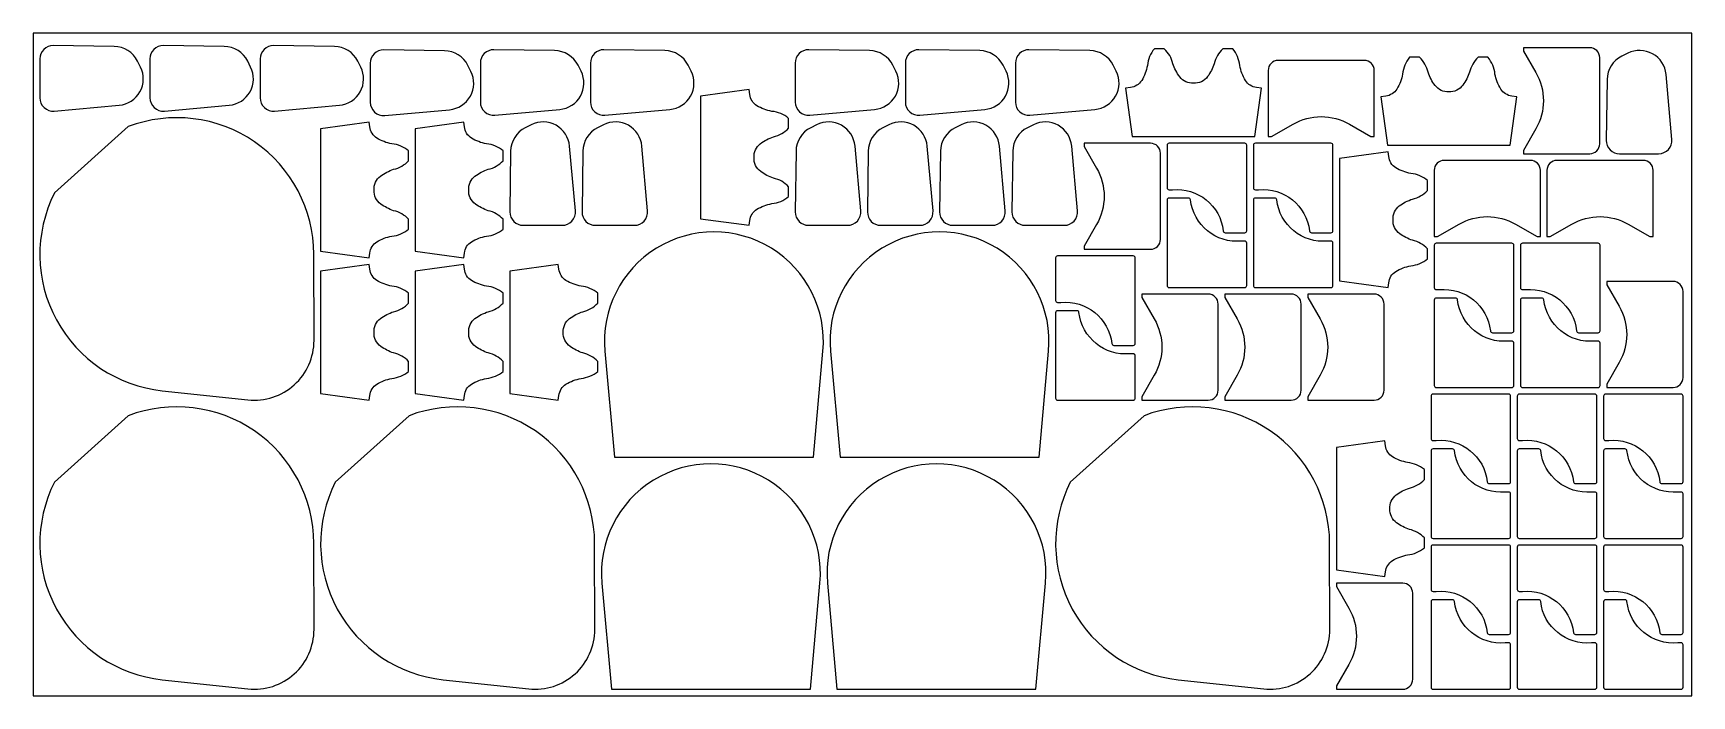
# Model space of a CAD drawing. Header units: metres. Extents: x 0 to 2500, y 0 to 1000.
import ezdxf

# ---------------------------------------------------------------- set-up
doc = ezdxf.new("R2010")
doc.units = ezdxf.units.M

msp = doc.modelspace()

# ---------------------------------------------------------------- linework, layer by layer
msp.add_lwpolyline([(0, 0), (2500, 0), (2500, 1000), (0, 1000)], close=True)
for points in [[(157.3, 957.9, 0.280457), (122, 980), (30.3, 981.2, 0.41815), (10, 961.2), (10, 902.4, 0.440502), (31.8, 882.4), (129.6, 891.2, 0.52875), (161.8, 948.9)], [(323.3, 957.9, 0.280457), (288, 980), (196.3, 981.2, 0.41815), (176, 961.2), (176, 902.4, 0.440502), (197.8, 882.4), (295.6, 891.2, 0.52875), (327.8, 948.9)], [(489.3, 957.9, 0.280457), (454, 980), (362.3, 981.2, 0.41815), (342, 961.2), (342, 902.4, 0.440502), (363.8, 882.4), (461.6, 891.2, 0.52875), (493.8, 948.9)], [(1728.2, 933.9, -0.078319), (1717.8, 953.8, 0.14564), (1704.9, 976.4), (1690, 976.4, 0.153319), (1679.4, 951.2, -0.084684), (1670.8, 928.4, -0.216705), (1653.8, 917.8), (1646.6, 916.9), (1656.6, 843.8), (1841.3, 843.8), (1851.4, 916.9), (1844.1, 917.8, -0.216705), (1827.1, 928.4, -0.084684), (1818.6, 951.2, 0.153319), (1808, 976.4), (1793.1, 976.4, 0.14564), (1780.2, 953.8, -0.075286), (1770.2, 934.6, -0.260068), (1749, 924.4, -0.250485)], [(2264.9, 855.5), (2246.1, 823), (2246.1, 818), (2346.1, 818, 0.414214), (2361.1, 833), (2361.1, 963, 0.414214), (2346.1, 978), (2246.1, 978), (2246.1, 973), (2264.9, 940.5, -0.267949)], [(655.3, 951.2, 0.280457), (620, 973.3), (528.3, 974.6, 0.41815), (508, 954.6), (508, 895.7, 0.440502), (529.8, 875.8), (627.6, 884.5, 0.52875), (659.8, 942.2)], [(821.3, 951.5, 0.280457), (786, 973.6), (694.3, 974.9, 0.41815), (674, 954.9), (674, 896, 0.440502), (695.8, 876.1), (793.6, 884.8, 0.52875), (825.8, 942.5)], [(987.3, 951.5, 0.280457), (952, 973.6), (860.3, 974.9, 0.41815), (840, 954.9), (840, 896, 0.440502), (861.8, 876.1), (959.6, 884.8, 0.52875), (991.8, 942.5)], [(1295.9, 951.5, 0.280457), (1260.6, 973.6), (1168.9, 974.9, 0.41815), (1148.6, 954.9), (1148.6, 896, 0.440502), (1170.4, 876.1), (1268.2, 884.8, 0.52875), (1300.4, 942.5)], [(1461.9, 951.5, 0.280457), (1426.6, 973.6), (1334.9, 974.9, 0.41815), (1314.6, 954.9), (1314.6, 896, 0.440502), (1336.4, 876.1), (1434.2, 884.8, 0.52875), (1466.4, 942.5)], [(1627.9, 951.5, 0.280457), (1592.6, 973.6), (1500.9, 974.9, 0.41815), (1480.6, 954.9), (1480.6, 896, 0.440502), (1502.4, 876.1), (1600.2, 884.8, 0.52875), (1632.4, 942.5)], [(1983.9, 862.6), (2016.4, 843.8), (2021.4, 843.8), (2021.4, 943.8, 0.414214), (2006.4, 958.8), (1876.4, 958.8, 0.414214), (1861.4, 943.8), (1861.4, 843.8), (1866.4, 843.8), (1898.9, 862.6, -0.267949)], [(2113, 921, -0.078319), (2102.6, 940.9, 0.14564), (2089.7, 963.5), (2074.7, 963.5, 0.153319), (2064.1, 938.3, -0.084684), (2055.6, 915.6, -0.216705), (2038.6, 904.9), (2031.4, 904), (2041.4, 830.9), (2226.1, 830.9), (2236.1, 904), (2228.9, 904.9, -0.216705), (2211.9, 915.6, -0.084684), (2203.3, 938.3, 0.153319), (2192.7, 963.5), (2177.8, 963.5, 0.14564), (2164.9, 940.9, -0.075286), (2155, 921.7, -0.260068), (2133.7, 911.5, -0.250485)], [(2394.5, 965.2, 0.280457), (2372.4, 930), (2371.1, 838.2, 0.41815), (2391.1, 818), (2450, 818, 0.440502), (2469.9, 839.7), (2461.2, 937.5, 0.52875), (2403.5, 969.7)], [(1096, 833.1, -0.078319), (1115.9, 843.6, 0.14564), (1138.6, 856.5), (1138.6, 871.4, 0.153319), (1113.4, 882, -0.084684), (1090.6, 890.5, -0.216705), (1080, 907.5), (1079, 914.8), (1006, 904.7), (1006, 720), (1079, 710), (1080, 717.2, -0.216705), (1090.6, 734.2, -0.084684), (1113.4, 742.8, 0.153319), (1138.6, 753.4), (1138.6, 768.3, 0.14564), (1115.9, 781.2, -0.075286), (1096.7, 791.1, -0.260068), (1086.5, 812.4, -0.250485)], [(323.7, 446.7, 0.446445), (423.3, 536.4), (423, 666.3, 0.524259), (143.2, 858.9), (32.2, 758.9, 0.524259), (194.5, 460.5)], [(523.3, 784.1, -0.078319), (543.2, 794.5, 0.14564), (565.9, 807.4), (565.9, 822.3, 0.153319), (540.6, 832.9, -0.084684), (517.9, 841.5, -0.216705), (507.3, 858.5), (506.3, 865.7), (433.3, 855.7), (433.3, 671), (506.3, 660.9), (507.3, 668.2, -0.216705), (517.9, 685.2, -0.084684), (540.6, 693.7, 0.153319), (565.9, 704.3), (565.9, 719.2, 0.14564), (543.2, 732.1, -0.075286), (524, 742.1, -0.260068), (513.8, 763.3, -0.250485)], [(665.9, 784.1, -0.078319), (685.8, 794.5, 0.14564), (708.5, 807.4), (708.5, 822.3, 0.153319), (683.2, 832.9, -0.084684), (660.5, 841.5, -0.216705), (649.9, 858.5), (648.9, 865.7), (575.9, 855.7), (575.9, 671), (648.9, 660.9), (649.9, 668.2, -0.216705), (660.5, 685.2, -0.084684), (683.2, 693.7, 0.153319), (708.5, 704.3), (708.5, 719.2, 0.14564), (685.8, 732.1, -0.075286), (666.6, 742.1, -0.260068), (656.4, 763.3, -0.250485)], [(741.8, 857.3, 0.280457), (719.7, 822), (718.5, 730.3, 0.41815), (738.5, 710), (797.3, 710, 0.440502), (817.3, 731.8), (808.5, 829.6, 0.52875), (750.8, 861.8)], [(850.7, 857.3, 0.280457), (828.6, 822), (827.3, 730.3, 0.41815), (847.3, 710), (906.2, 710, 0.440502), (926.1, 731.8), (917.4, 829.6, 0.52875), (859.7, 861.8)], [(1171.9, 857.3, 0.280457), (1149.8, 822), (1148.6, 730.3, 0.41815), (1168.6, 710), (1227.5, 710, 0.440502), (1247.4, 731.8), (1238.7, 829.6, 0.52875), (1180.9, 861.8)], [(1280.8, 857.3, 0.280457), (1258.7, 822), (1257.5, 730.3, 0.41815), (1277.5, 710), (1336.3, 710, 0.440502), (1356.3, 731.8), (1347.5, 829.6, 0.52875), (1289.8, 861.8)], [(1389.7, 857.3, 0.280457), (1367.6, 822), (1366.3, 730.3, 0.41815), (1386.3, 710), (1445.2, 710, 0.440502), (1465.1, 731.8), (1456.4, 829.6, 0.52875), (1398.7, 861.8)], [(1498.5, 857.3, 0.280457), (1476.4, 822), (1475.2, 730.3, 0.41815), (1495.2, 710), (1554.1, 710, 0.440502), (1574, 731.8), (1565.3, 829.6, 0.52875), (1507.5, 861.8)], [(1602.8, 711.3), (1584.1, 678.8), (1584.1, 673.8), (1684.1, 673.8, 0.414214), (1699.1, 688.8), (1699.1, 818.8, 0.414214), (1684.1, 833.8), (1584.1, 833.8), (1584.1, 828.8), (1602.8, 796.3, -0.267949)], [(1829.1, 830.8, 0.414214), (1826.1, 833.8), (1712.1, 833.8, 0.414214), (1709.1, 830.8), (1709.1, 766.8, 0.414214), (1712.1, 763.8), (1717.1, 763.8, -0.40879), (1793.8, 701.5, 0.381624), (1796.8, 698.8), (1826.1, 698.8, 0.414214), (1829.1, 701.8)], [(1959.1, 830.8, 0.414214), (1956.1, 833.8), (1842.1, 833.8, 0.414214), (1839.1, 830.8), (1839.1, 766.8, 0.414214), (1842.1, 763.8), (1847.1, 763.8, -0.40879), (1923.8, 701.5, 0.381624), (1926.8, 698.8), (1956.1, 698.8, 0.414214), (1959.1, 701.8)], [(2059.1, 739.3, -0.078319), (2079, 749.7, 0.14564), (2101.7, 762.6), (2101.7, 777.6, 0.153319), (2076.4, 788.2, -0.084684), (2053.7, 796.7, -0.216705), (2043.1, 813.7), (2042.1, 820.9), (1969.1, 810.9), (1969.1, 626.2), (2042.1, 616.2), (2043.1, 623.4, -0.216705), (2053.7, 640.4, -0.084684), (2076.4, 649, 0.153319), (2101.7, 659.6), (2101.7, 674.5, 0.14564), (2079, 687.4, -0.075286), (2059.8, 697.3, -0.260068), (2049.6, 718.6, -0.250485)], [(2234.2, 711.7), (2266.7, 693), (2271.7, 693), (2271.7, 793, 0.414214), (2256.7, 808), (2126.7, 808, 0.414214), (2111.7, 793), (2111.7, 693), (2116.7, 693), (2149.2, 711.7, -0.267949)], [(2404.2, 711.7), (2436.7, 693), (2441.7, 693), (2441.7, 793, 0.414214), (2426.7, 808), (2296.7, 808, 0.414214), (2281.7, 793), (2281.7, 693), (2286.7, 693), (2319.2, 711.7, -0.267949)], [(1709.1, 619.2, 0.414214), (1712.1, 616.2), (1826.1, 616.2, 0.414214), (1829.1, 619.2), (1829.1, 683.2, 0.414214), (1826.1, 686.2), (1821.1, 686.2, -0.40879), (1744.3, 748.5, 0.381624), (1741.3, 751.2), (1712.1, 751.2, 0.414214), (1709.1, 748.2)], [(1839.1, 619.2, 0.414214), (1842.1, 616.2), (1956.1, 616.2, 0.414214), (1959.1, 619.2), (1959.1, 683.2, 0.414214), (1956.1, 686.2), (1951.1, 686.2, -0.40879), (1874.3, 748.5, 0.381624), (1871.3, 751.2), (1842.1, 751.2, 0.414214), (1839.1, 748.2)], [(1190.4, 520.3, 1.093477), (861.7, 520.3), (876.1, 360), (1176.1, 360)], [(1530.4, 520.3, 1.093477), (1201.7, 520.3), (1216.1, 360), (1516.1, 360)], [(2231.7, 680, 0.414214), (2228.7, 683), (2114.7, 683, 0.414214), (2111.7, 680), (2111.7, 616, 0.414214), (2114.7, 613), (2119.7, 613, -0.40879), (2196.4, 550.6, 0.381624), (2199.4, 548), (2228.7, 548, 0.414214), (2231.7, 551)], [(2361.7, 680, 0.414214), (2358.7, 683), (2244.7, 683, 0.414214), (2241.7, 680), (2241.7, 616, 0.414214), (2244.7, 613), (2249.7, 613, -0.40879), (2326.4, 550.6, 0.381624), (2329.4, 548), (2358.7, 548, 0.414214), (2361.7, 551)], [(523.3, 569.3, -0.078319), (543.2, 579.7, 0.14564), (565.9, 592.6), (565.9, 607.6, 0.153319), (540.6, 618.2, -0.084684), (517.9, 626.7, -0.216705), (507.3, 643.7), (506.3, 650.9), (433.3, 640.9), (433.3, 456.2), (506.3, 446.2), (507.3, 453.4, -0.216705), (517.9, 470.4, -0.084684), (540.6, 479, 0.153319), (565.9, 489.6), (565.9, 504.5, 0.14564), (543.2, 517.4, -0.075286), (524, 527.3, -0.260068), (513.8, 548.6, -0.250485)], [(665.9, 569.3, -0.078319), (685.8, 579.7, 0.14564), (708.5, 592.6), (708.5, 607.6, 0.153319), (683.2, 618.2, -0.084684), (660.5, 626.7, -0.216705), (649.9, 643.7), (648.9, 650.9), (575.9, 640.9), (575.9, 456.2), (648.9, 446.2), (649.9, 453.4, -0.216705), (660.5, 470.4, -0.084684), (683.2, 479, 0.153319), (708.5, 489.6), (708.5, 504.5, 0.14564), (685.8, 517.4, -0.075286), (666.6, 527.3, -0.260068), (656.4, 548.6, -0.250485)], [(808.5, 569.3, -0.078319), (828.4, 579.7, 0.14564), (851.1, 592.6), (851.1, 607.6, 0.153319), (825.8, 618.2, -0.084684), (803.1, 626.7, -0.216705), (792.5, 643.7), (791.5, 650.9), (718.5, 640.9), (718.5, 456.2), (791.5, 446.2), (792.5, 453.4, -0.216705), (803.1, 470.4, -0.084684), (825.8, 479, 0.153319), (851.1, 489.6), (851.1, 504.5, 0.14564), (828.4, 517.4, -0.075286), (809.2, 527.3, -0.260068), (799, 548.6, -0.250485)], [(1661.1, 660.8, 0.414214), (1658.1, 663.8), (1544.1, 663.8, 0.414214), (1541.1, 660.8), (1541.1, 596.8, 0.414214), (1544.1, 593.8), (1549.1, 593.8, -0.40879), (1625.8, 531.5, 0.381624), (1628.8, 528.8), (1658.1, 528.8, 0.414214), (1661.1, 531.8)], [(2390.4, 502.8), (2371.7, 470.3), (2371.7, 465.3), (2471.7, 465.3, 0.414214), (2486.7, 480.3), (2486.7, 610.3, 0.414214), (2471.7, 625.3), (2371.7, 625.3), (2371.7, 620.3), (2390.4, 587.8, -0.267949)], [(1689.8, 483.7), (1671.1, 451.2), (1671.1, 446.2), (1771.1, 446.2, 0.414214), (1786.1, 461.2), (1786.1, 591.2, 0.414214), (1771.1, 606.2), (1671.1, 606.2), (1671.1, 601.2), (1689.8, 568.7, -0.267949)], [(1814.8, 483.7), (1796.1, 451.2), (1796.1, 446.2), (1896.1, 446.2, 0.414214), (1911.1, 461.2), (1911.1, 591.2, 0.414214), (1896.1, 606.2), (1796.1, 606.2), (1796.1, 601.2), (1814.8, 568.7, -0.267949)], [(1939.8, 483.7), (1921.1, 451.2), (1921.1, 446.2), (2021.1, 446.2, 0.414214), (2036.1, 461.2), (2036.1, 591.2, 0.414214), (2021.1, 606.2), (1921.1, 606.2), (1921.1, 601.2), (1939.8, 568.7, -0.267949)], [(2111.7, 468.3, 0.414214), (2114.7, 465.3), (2228.7, 465.3, 0.414214), (2231.7, 468.3), (2231.7, 532.3, 0.414214), (2228.7, 535.3), (2223.7, 535.3, -0.40879), (2146.9, 597.6, 0.381624), (2143.9, 600.3), (2114.7, 600.3, 0.414214), (2111.7, 597.3)], [(2241.7, 468.3, 0.414214), (2244.7, 465.3), (2358.7, 465.3, 0.414214), (2361.7, 468.3), (2361.7, 532.3, 0.414214), (2358.7, 535.3), (2353.7, 535.3, -0.40879), (2276.9, 597.6, 0.381624), (2273.9, 600.3), (2244.7, 600.3, 0.414214), (2241.7, 597.3)], [(1541.1, 449.2, 0.414214), (1544.1, 446.2), (1658.1, 446.2, 0.414214), (1661.1, 449.2), (1661.1, 513.2, 0.414214), (1658.1, 516.2), (1653.1, 516.2, -0.40879), (1576.3, 578.5, 0.381624), (1573.3, 581.2), (1544.1, 581.2, 0.414214), (1541.1, 578.2)], [(2226.9, 452.3, 0.414214), (2223.9, 455.3), (2109.9, 455.3, 0.414214), (2106.9, 452.3), (2106.9, 388.3, 0.414214), (2109.9, 385.3), (2114.9, 385.3, -0.40879), (2191.7, 323, 0.381624), (2194.7, 320.3), (2223.9, 320.3, 0.414214), (2226.9, 323.3)], [(2356.9, 452.3, 0.414214), (2353.9, 455.3), (2239.9, 455.3, 0.414214), (2236.9, 452.3), (2236.9, 388.3, 0.414214), (2239.9, 385.3), (2244.9, 385.3, -0.40879), (2321.7, 323, 0.381624), (2324.7, 320.3), (2353.9, 320.3, 0.414214), (2356.9, 323.3)], [(2486.9, 452.3, 0.414214), (2483.9, 455.3), (2369.9, 455.3, 0.414214), (2366.9, 452.3), (2366.9, 388.3, 0.414214), (2369.9, 385.3), (2374.9, 385.3, -0.40879), (2451.7, 323, 0.381624), (2454.7, 320.3), (2483.9, 320.3, 0.414214), (2486.9, 323.3)], [(323.7, 10.5, 0.446445), (423.3, 100.2), (423, 230.1, 0.524259), (143.2, 422.7), (32.2, 322.7, 0.524259), (194.5, 24.4)], [(746.9, 10.5, 0.446445), (846.5, 100.2), (846.3, 230.1, 0.524259), (566.5, 422.7), (455.4, 322.7, 0.524259), (617.8, 24.4)], [(1854.7, 10.5, 0.446445), (1954.3, 100.2), (1954.1, 230.1, 0.524259), (1674.3, 422.7), (1563.2, 322.7, 0.524259), (1725.6, 24.4)], [(2054.4, 303.1, -0.078319), (2074.3, 313.6, 0.14564), (2096.9, 326.5), (2096.9, 341.4, 0.153319), (2071.7, 352, -0.084684), (2048.9, 360.5, -0.216705), (2038.3, 377.5), (2037.3, 384.8), (1964.3, 374.7), (1964.3, 190), (2037.3, 180), (2038.3, 187.2, -0.216705), (2048.9, 204.2, -0.084684), (2071.7, 212.8, 0.153319), (2096.9, 223.4), (2096.9, 238.3, 0.14564), (2074.3, 251.2, -0.075286), (2055.1, 261.1, -0.260068), (2044.9, 282.4, -0.250485)], [(1185.9, 170.3, 1.093477), (857.2, 170.3), (871.5, 10), (1171.5, 10)], [(1525.9, 170.3, 1.093477), (1197.2, 170.3), (1211.5, 10), (1511.5, 10)], [(2106.9, 240.6, 0.414214), (2109.9, 237.6), (2223.9, 237.6, 0.414214), (2226.9, 240.6), (2226.9, 304.6, 0.414214), (2223.9, 307.6), (2218.9, 307.6, -0.40879), (2142.2, 370, 0.381624), (2139.2, 372.6), (2109.9, 372.6, 0.414214), (2106.9, 369.6)], [(2236.9, 240.6, 0.414214), (2239.9, 237.6), (2353.9, 237.6, 0.414214), (2356.9, 240.6), (2356.9, 304.6, 0.414214), (2353.9, 307.6), (2348.9, 307.6, -0.40879), (2272.2, 370, 0.381624), (2269.2, 372.6), (2239.9, 372.6, 0.414214), (2236.9, 369.6)], [(2366.9, 240.6, 0.414214), (2369.9, 237.6), (2483.9, 237.6, 0.414214), (2486.9, 240.6), (2486.9, 304.6, 0.414214), (2483.9, 307.6), (2478.9, 307.6, -0.40879), (2402.2, 370, 0.381624), (2399.2, 372.6), (2369.9, 372.6, 0.414214), (2366.9, 369.6)], [(2226.9, 224.6, 0.414214), (2223.9, 227.6), (2109.9, 227.6, 0.414214), (2106.9, 224.6), (2106.9, 160.6, 0.414214), (2109.9, 157.6), (2114.9, 157.6, -0.40879), (2191.7, 95.3, 0.381624), (2194.7, 92.7), (2223.9, 92.7, 0.414214), (2226.9, 95.7)], [(2356.9, 224.6, 0.414214), (2353.9, 227.6), (2239.9, 227.6, 0.414214), (2236.9, 224.6), (2236.9, 160.6, 0.414214), (2239.9, 157.6), (2244.9, 157.6, -0.40879), (2321.7, 95.3, 0.381624), (2324.7, 92.7), (2353.9, 92.7, 0.414214), (2356.9, 95.7)], [(2486.9, 224.6, 0.414214), (2483.9, 227.6), (2369.9, 227.6, 0.414214), (2366.9, 224.6), (2366.9, 160.6, 0.414214), (2369.9, 157.6), (2374.9, 157.6, -0.40879), (2451.7, 95.3, 0.381624), (2454.7, 92.7), (2483.9, 92.7, 0.414214), (2486.9, 95.7)], [(1983.1, 47.5), (1964.3, 15), (1964.3, 10), (2064.3, 10, 0.414214), (2079.3, 25), (2079.3, 155, 0.414214), (2064.3, 170), (1964.3, 170), (1964.3, 165), (1983.1, 132.5, -0.267949)], [(2106.9, 13, 0.414214), (2109.9, 10), (2223.9, 10, 0.414214), (2226.9, 13), (2226.9, 77, 0.414214), (2223.9, 80), (2218.9, 80, -0.40879), (2142.2, 142.3, 0.381624), (2139.2, 145), (2109.9, 145, 0.414214), (2106.9, 142)], [(2236.9, 13, 0.414214), (2239.9, 10), (2353.9, 10, 0.414214), (2356.9, 13), (2356.9, 77, 0.414214), (2353.9, 80), (2348.9, 80, -0.40879), (2272.2, 142.3, 0.381624), (2269.2, 145), (2239.9, 145, 0.414214), (2236.9, 142)], [(2366.9, 13, 0.414214), (2369.9, 10), (2483.9, 10, 0.414214), (2486.9, 13), (2486.9, 77, 0.414214), (2483.9, 80), (2478.9, 80, -0.40879), (2402.2, 142.3, 0.381624), (2399.2, 145), (2369.9, 145, 0.414214), (2366.9, 142)]]:
    msp.add_lwpolyline(points, format="xyb", close=True)

doc.saveas('drawing.dxf')
